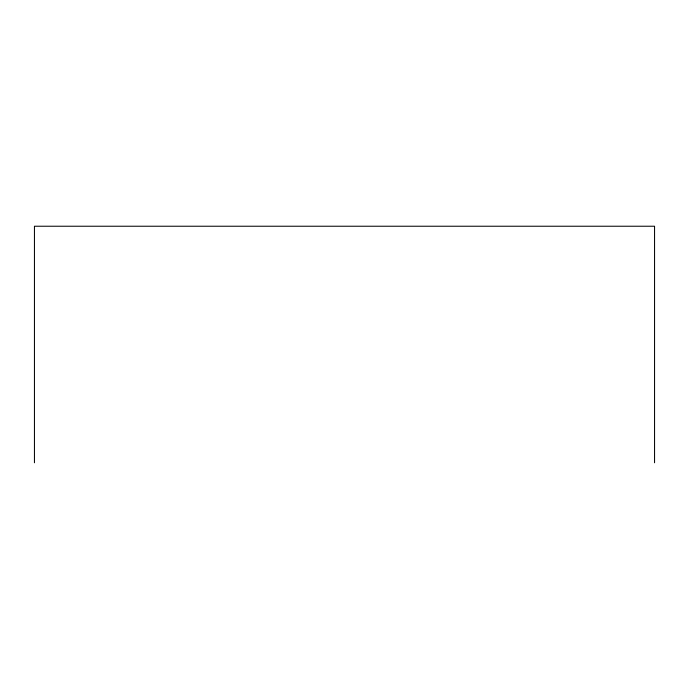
<?xml version="1.0" encoding="UTF-8"?>
<svg xmlns="http://www.w3.org/2000/svg" width="689" height="689" viewBox="0 0 689 689"><rect width="100%" height="100%" fill="white"/><g stroke="black" fill="none" stroke-linecap="round" stroke-linejoin="round"><path stroke-width="1.03" d="M654.55 462.767L654.55 226.233L34.45 226.233L34.45 462.767"/></g></svg>
